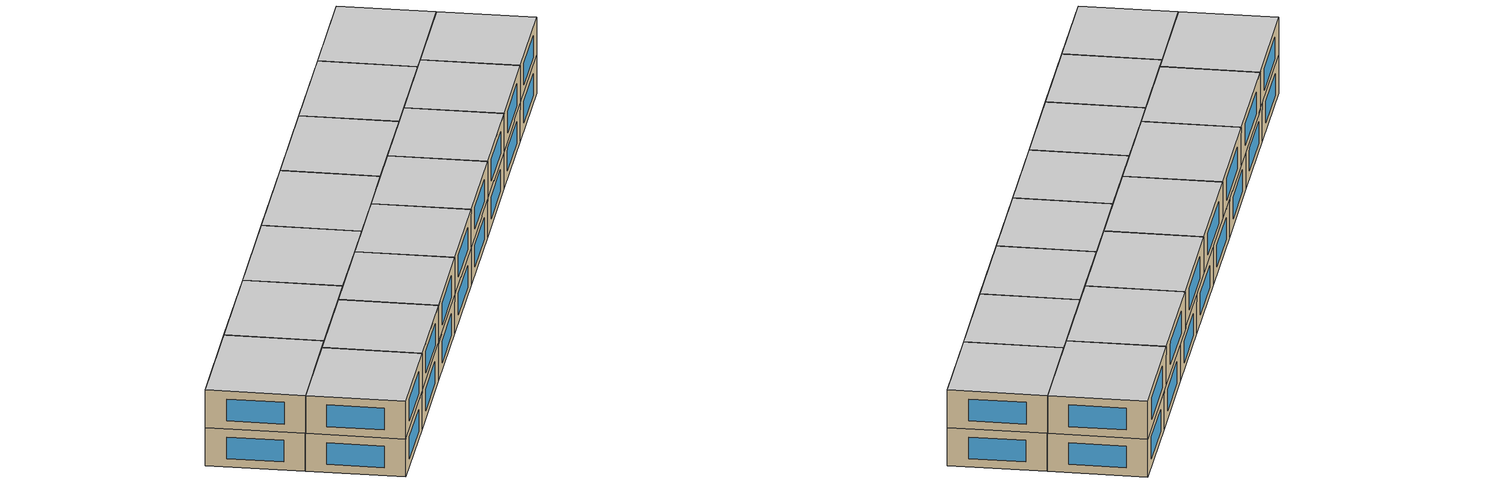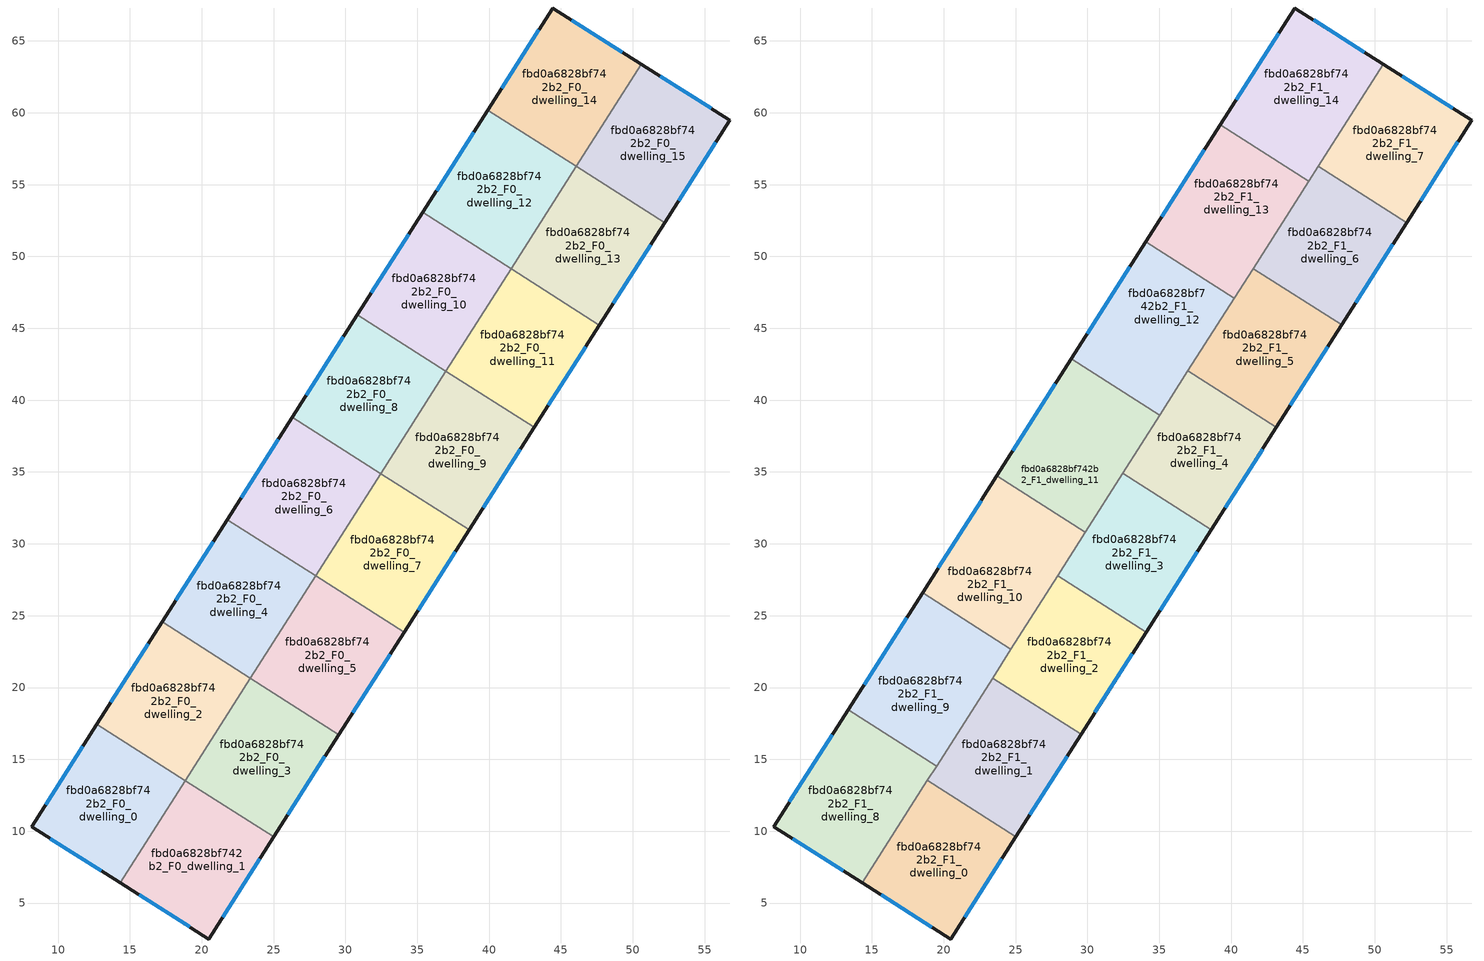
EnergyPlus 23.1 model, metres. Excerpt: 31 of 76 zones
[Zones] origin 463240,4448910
fbd0a6828bf742b2_F0_dwelling_0
 floor ground (EU_floor_Construction): 18.85,13.53 14.32,6.4 8.16,10.29 12.7,17.44 z0
 wall outside (EU_wall_Construction): 12.7,17.44 8.16,10.29 14.32,6.4 z0:3
 wall to fbd0a6828bf742b2_F0_dwelling_1 (EU_wall_Construction): 14.32,6.4 18.85,13.53 z0:3
 wall to fbd0a6828bf742b2_F0_dwelling_2 (EU_wall_Construction): 18.85,13.53 12.7,17.44 z0:3
 window (EU_Window_Construction): 9.48,9.46 13,7.23 / 11.73,15.91 9.13,11.82 z0.64:2.36
 ceiling adiabatic (EU_roof_Construction): 14.32,6.4 18.85,13.53 12.7,17.44 8.16,10.29 z3
fbd0a6828bf742b2_F0_dwelling_1
 floor ground (EU_floor_Construction): 25.02,9.6 20.5,2.5 14.32,6.4 18.85,13.53 z0
 wall outside (EU_wall_Construction): 14.32,6.4 20.5,2.5 25.02,9.6 z0:3
 wall to fbd0a6828bf742b2_F0_dwelling_3 (EU_wall_Construction): 25.02,9.6 18.86,13.52 z0:3
 wall to fbd0a6828bf742b2_F0_dwelling_2 (EU_wall_Construction): 18.86,13.52 18.85,13.53 z0:3
 window (EU_Window_Construction): 15.64,5.56 19.17,3.33 / 21.47,4.02 24.05,8.08 z0.64:2.36
fbd0a6828bf742b2_F0_dwelling_10
 floor ground (EU_floor_Construction): 41.53,49.14 37,42.02 30.84,45.94 35.37,53.06 z0
 wall outside (EU_wall_Construction): 35.37,53.06 30.84,45.94 z0:3
 wall to fbd0a6828bf742b2_F0_dwelling_12 (EU_wall_Construction): 41.53,49.14 35.37,53.06 z0:3
 wall to fbd0a6828bf742b2_F0_dwelling_11 (EU_wall_Construction): 37,42.02 41.53,49.14 z0:3
 wall to fbd0a6828bf742b2_F0_dwelling_8 (EU_wall_Construction): 30.84,45.94 37,42.02 z0:3
 window (EU_Window_Construction): 34.4,51.54 31.81,47.46 z0.64:2.36
fbd0a6828bf742b2_F0_dwelling_11
 floor ground (EU_floor_Construction): 47.69,45.23 43.15,38.1 37,42.02 41.53,49.14 z0
 wall outside (EU_wall_Construction): 43.15,38.1 47.69,45.23 z0:3
 wall to fbd0a6828bf742b2_F0_dwelling_9 (EU_wall_Construction): 37,42.02 43.15,38.1 z0:3
 wall to fbd0a6828bf742b2_F0_dwelling_13 (EU_wall_Construction): 47.69,45.23 41.53,49.14 z0:3
 window (EU_Window_Construction): 44.12,39.63 46.72,43.7 z0.64:2.36
 ceiling adiabatic (EU_roof_Construction): 43.16,38.11 47.69,45.23 41.53,49.14 37,42.03 z3
fbd0a6828bf742b2_F0_dwelling_12
 floor ground (EU_floor_Construction): 46.06,56.27 41.53,49.14 35.37,53.06 39.91,60.19 z0
 wall outside (EU_wall_Construction): 39.91,60.19 35.37,53.06 z0:3
 wall to fbd0a6828bf742b2_F0_dwelling_13 (EU_wall_Construction): 41.53,49.14 46.06,56.27 z0:3
 wall to fbd0a6828bf742b2_F0_dwelling_14 (EU_wall_Construction): 46.06,56.27 39.91,60.19 z0:3
 window (EU_Window_Construction): 38.93,58.66 36.34,54.59 z0.64:2.36
fbd0a6828bf742b2_F0_dwelling_13
 floor ground (EU_floor_Construction): 52.22,52.35 47.69,45.23 41.53,49.14 46.06,56.27 z0
 wall outside (EU_wall_Construction): 47.69,45.23 52.22,52.35 z0:3
 wall to fbd0a6828bf742b2_F0_dwelling_15 (EU_wall_Construction): 52.22,52.35 46.07,56.26 z0:3
 window (EU_Window_Construction): 48.66,46.75 51.25,50.82 z0.64:2.36
fbd0a6828bf742b2_F0_dwelling_14
 floor ground (EU_floor_Construction): 50.6,63.39 46.07,56.26 39.91,60.19 44.43,67.29 z0
 wall outside (EU_wall_Construction): 50.6,63.39 44.43,67.29 39.91,60.19 z0:3
 wall to fbd0a6828bf742b2_F0_dwelling_15 (EU_wall_Construction): 46.07,56.26 50.6,63.39 z0:3
 window (EU_Window_Construction): 49.28,64.22 45.75,66.46 / 43.46,65.77 40.87,61.71 z0.64:2.36
fbd0a6828bf742b2_F0_dwelling_15
 floor ground (EU_floor_Construction): 56.77,59.5 52.22,52.35 46.07,56.26 50.6,63.39 z0
 wall outside (EU_wall_Construction): 52.22,52.35 56.77,59.5 50.6,63.39 z0:3
 window (EU_Window_Construction): 55.45,60.33 51.92,62.55 / 53.19,53.88 55.79,57.96 z0.64:2.36
fbd0a6828bf742b2_F0_dwelling_2
 floor ground (EU_floor_Construction): 23.4,20.64 18.86,13.52 12.7,17.44 17.24,24.56 z0
 wall outside (EU_wall_Construction): 17.24,24.56 12.7,17.44 z0:3
 wall to fbd0a6828bf742b2_F0_dwelling_4 (EU_wall_Construction): 23.4,20.64 17.24,24.56 z0:3
 wall to fbd0a6828bf742b2_F0_dwelling_3 (EU_wall_Construction): 18.86,13.52 23.4,20.64 z0:3
 window (EU_Window_Construction): 16.27,23.04 13.68,18.96 z0.64:2.36
fbd0a6828bf742b2_F0_dwelling_3
 floor ground (EU_floor_Construction): 29.55,16.73 25.02,9.6 18.86,13.52 23.4,20.64 z0
 wall outside (EU_wall_Construction): 25.02,9.6 29.55,16.73 z0:3
 wall to fbd0a6828bf742b2_F0_dwelling_5 (EU_wall_Construction): 29.55,16.73 23.4,20.64 z0:3
 window (EU_Window_Construction): 25.99,11.13 28.58,15.2 z0.64:2.36
fbd0a6828bf742b2_F0_dwelling_4
 floor ground (EU_floor_Construction): 27.93,27.77 23.4,20.64 17.24,24.56 21.77,31.69 z0
 wall outside (EU_wall_Construction): 21.77,31.69 17.24,24.56 z0:3
 wall to fbd0a6828bf742b2_F0_dwelling_6 (EU_wall_Construction): 27.93,27.77 21.77,31.69 z0:3
 wall to fbd0a6828bf742b2_F0_dwelling_5 (EU_wall_Construction): 23.4,20.64 27.93,27.77 z0:3
 window (EU_Window_Construction): 20.8,30.16 18.21,26.09 z0.64:2.36
 ceiling adiabatic (EU_roof_Construction): 23.4,20.64 27.93,27.77 21.77,31.69 17.24,24.56 z3
fbd0a6828bf742b2_F0_dwelling_5
 floor ground (EU_floor_Construction): 34.09,23.85 29.55,16.73 23.4,20.64 27.93,27.77 z0
 wall outside (EU_wall_Construction): 29.55,16.73 34.09,23.85 z0:3
 wall to fbd0a6828bf742b2_F0_dwelling_7 (EU_wall_Construction): 34.09,23.85 27.93,27.77 z0:3
 window (EU_Window_Construction): 30.52,18.25 33.11,22.32 z0.64:2.36
fbd0a6828bf742b2_F0_dwelling_6
 floor ground (EU_floor_Construction): 32.46,34.89 27.93,27.77 21.77,31.69 26.3,38.81 z0
 wall outside (EU_wall_Construction): 26.3,38.81 21.77,31.69 z0:3
 wall to fbd0a6828bf742b2_F0_dwelling_7 (EU_wall_Construction): 27.93,27.77 32.46,34.89 z0:3
 wall to fbd0a6828bf742b2_F0_dwelling_8 (EU_wall_Construction): 32.46,34.89 26.3,38.81 z0:3
 window (EU_Window_Construction): 25.33,37.29 22.74,33.21 z0.64:2.36
fbd0a6828bf742b2_F0_dwelling_7
 floor ground (EU_floor_Construction): 38.62,30.98 34.09,23.85 27.93,27.77 32.46,34.89 z0
 wall outside (EU_wall_Construction): 34.09,23.85 38.62,30.98 z0:3
 wall to fbd0a6828bf742b2_F0_dwelling_9 (EU_wall_Construction): 38.62,30.98 32.46,34.89 z0:3
 window (EU_Window_Construction): 35.06,25.38 37.65,29.45 z0.64:2.36
 ceiling adiabatic (EU_roof_Construction): 34.09,23.86 38.62,30.98 32.46,34.89 27.93,27.78 z3
fbd0a6828bf742b2_F0_dwelling_8
 floor ground (EU_floor_Construction): 37,42.02 32.46,34.89 26.3,38.81 30.84,45.94 z0
 wall outside (EU_wall_Construction): 30.84,45.94 26.3,38.81 z0:3
 wall to fbd0a6828bf742b2_F0_dwelling_9 (EU_wall_Construction): 32.46,34.89 37,42.02 z0:3
 window (EU_Window_Construction): 29.87,44.41 27.28,40.34 z0.64:2.36
fbd0a6828bf742b2_F0_dwelling_9
 floor ground (EU_floor_Construction): 43.15,38.1 38.62,30.98 32.46,34.89 37,42.02 z0
 wall outside (EU_wall_Construction): 38.62,30.98 43.15,38.1 z0:3
 window (EU_Window_Construction): 39.59,32.5 42.18,36.57 z0.64:2.36
fbd0a6828bf742b2_F1_dwelling_0
 floor to fbd0a6828bf742b2_F0_dwelling_1 (EU_floor_Construction): 25.02,9.6 20.5,2.5 14.33,6.39 18.86,13.52 z3
 floor to fbd0a6828bf742b2_F0_dwelling_3 (EU_floor_Construction): 25.03,9.61 25.02,9.6 18.86,13.52 18.87,13.53 z3
 wall outside (EU_wall_Construction): 14.33,6.39 20.5,2.5 25.03,9.61 z3:6
 wall to fbd0a6828bf742b2_F1_dwelling_1 (EU_wall_Construction): 25.03,9.61 18.87,13.53 z3:6
 wall to fbd0a6828bf742b2_F1_dwelling_8 (EU_wall_Construction): 18.87,13.53 14.33,6.39 z3:6
 window (EU_Window_Construction): 21.47,4.02 24.06,8.09 / 15.65,5.56 19.18,3.33 z3.64:5.36
 ceiling to fbd0a6828bf742b2_F2_dwelling_0 (EU_floor_Construction): 20.5,2.5 25.03,9.61 18.87,13.53 14.33,6.39 z6
fbd0a6828bf742b2_F1_dwelling_1
 floor to fbd0a6828bf742b2_F0_dwelling_3 (EU_floor_Construction): 29.55,16.73 25.03,9.61 18.87,13.53 23.4,20.64 z3
 floor to fbd0a6828bf742b2_F0_dwelling_5 (EU_floor_Construction): 29.56,16.74 29.55,16.73 23.4,20.64 23.4,20.65 z3
 wall outside (EU_wall_Construction): 25.03,9.61 29.56,16.74 z3:6
 wall to fbd0a6828bf742b2_F1_dwelling_2 (EU_wall_Construction): 29.56,16.74 23.4,20.66 z3:6
 wall to fbd0a6828bf742b2_F1_dwelling_9 (EU_wall_Construction): 23.4,20.66 19.5,14.53 z3:6
 wall to fbd0a6828bf742b2_F1_dwelling_8 (EU_wall_Construction): 19.5,14.53 18.87,13.53 z3:6
 window (EU_Window_Construction): 26,11.14 28.59,15.21 z3.64:5.36
 ceiling to fbd0a6828bf742b2_F2_dwelling_1 (EU_floor_Construction): 25.03,9.61 29.56,16.74 23.4,20.66 18.87,13.53 z6
fbd0a6828bf742b2_F1_dwelling_10
 floor adiabatic (EU_floor_Construction): 27.93,27.77 24.68,22.67 18.53,26.59 21.77,31.69 z3
 floor to fbd0a6828bf742b2_F0_dwelling_6 (EU_floor_Construction): 29.86,30.81 27.93,27.77 21.77,31.69 23.71,34.73 z3
 wall outside (EU_wall_Construction): 23.71,34.73 18.53,26.59 z3:6
 wall to fbd0a6828bf742b2_F1_dwelling_11 (EU_wall_Construction): 29.86,30.81 23.71,34.73 z3:6
 wall to fbd0a6828bf742b2_F1_dwelling_9 (EU_wall_Construction): 18.53,26.59 24.68,22.67 z3:6
 wall to fbd0a6828bf742b2_F1_dwelling_2 (EU_wall_Construction): 24.68,22.67 27.93,27.78 z3:6
 wall to fbd0a6828bf742b2_F1_dwelling_3 (EU_wall_Construction): 27.93,27.78 29.86,30.81 z3:6
 window (EU_Window_Construction): 22.6,32.99 19.64,28.33 z3.64:5.36
 ceiling to fbd0a6828bf742b2_F2_dwelling_10 (EU_floor_Construction): 24.68,22.67 29.86,30.81 23.71,34.73 18.53,26.59 z6
fbd0a6828bf742b2_F1_dwelling_11
 floor to fbd0a6828bf742b2_F0_dwelling_6 (EU_floor_Construction): 32.46,34.89 29.86,30.81 23.71,34.73 26.31,38.81 z3
 floor to fbd0a6828bf742b2_F0_dwelling_8 (EU_floor_Construction): 35.05,38.96 32.46,34.89 26.31,38.81 28.89,42.87 z3
 wall outside (EU_wall_Construction): 28.89,42.87 23.71,34.73 z3:6
 wall to fbd0a6828bf742b2_F1_dwelling_12 (EU_wall_Construction): 35.05,38.96 28.89,42.87 z3:6
 wall to fbd0a6828bf742b2_F1_dwelling_3 (EU_wall_Construction): 29.86,30.81 32.47,34.9 z3:6
 wall to fbd0a6828bf742b2_F1_dwelling_4 (EU_wall_Construction): 32.47,34.9 35.05,38.96 z3:6
 window (EU_Window_Construction): 27.78,41.13 24.82,36.47 z3.64:5.36
 ceiling to fbd0a6828bf742b2_F2_dwelling_11 (EU_floor_Construction): 29.86,30.81 35.05,38.96 28.89,42.87 23.71,34.73 z6
fbd0a6828bf742b2_F1_dwelling_12
 floor to fbd0a6828bf742b2_F0_dwelling_10 (EU_floor_Construction): 40.23,47.1 36.99,42.02 30.84,45.94 34.07,51.02 z3
 floor to fbd0a6828bf742b2_F0_dwelling_8 (EU_floor_Construction): 36.99,42.02 35.05,38.96 28.89,42.87 30.84,45.94 z3
 wall outside (EU_wall_Construction): 34.07,51.02 28.89,42.87 z3:6
 wall to fbd0a6828bf742b2_F1_dwelling_13 (EU_wall_Construction): 40.23,47.1 34.07,51.02 z3:6
 wall to fbd0a6828bf742b2_F1_dwelling_5 (EU_wall_Construction): 37,42.03 40.23,47.1 z3:6
 wall to fbd0a6828bf742b2_F1_dwelling_4 (EU_wall_Construction): 35.05,38.96 37,42.03 z3:6
 window (EU_Window_Construction): 32.96,49.27 30,44.62 z3.64:5.36
 ceiling to fbd0a6828bf742b2_F2_dwelling_12 (EU_floor_Construction): 35.05,38.96 40.23,47.1 34.07,51.02 28.89,42.87 z6
fbd0a6828bf742b2_F1_dwelling_13
 floor to fbd0a6828bf742b2_F0_dwelling_12 (EU_floor_Construction): 45.41,55.24 41.53,49.14 35.37,53.06 39.25,59.16 z3
 floor to fbd0a6828bf742b2_F0_dwelling_10 (EU_floor_Construction): 41.53,49.14 40.23,47.1 34.07,51.02 35.37,53.06 z3
 wall outside (EU_wall_Construction): 39.25,59.16 34.07,51.02 z3:6
 wall to fbd0a6828bf742b2_F1_dwelling_14 (EU_wall_Construction): 45.41,55.24 39.25,59.16 z3:6
 wall to fbd0a6828bf742b2_F1_dwelling_6 (EU_wall_Construction): 41.54,49.15 45.41,55.24 z3:6
 wall to fbd0a6828bf742b2_F1_dwelling_5 (EU_wall_Construction): 40.23,47.1 41.53,49.15 z3:6
 window (EU_Window_Construction): 38.14,57.41 35.18,52.76 z3.64:5.36
 ceiling to fbd0a6828bf742b2_F2_dwelling_13 (EU_floor_Construction): 40.23,47.1 45.41,55.24 39.25,59.16 34.07,51.02 z6
fbd0a6828bf742b2_F1_dwelling_14
 floor to fbd0a6828bf742b2_F0_dwelling_14 (EU_floor_Construction): 50.6,63.39 46.06,56.27 39.91,60.19 44.43,67.29 z3
 floor to fbd0a6828bf742b2_F0_dwelling_12 (EU_floor_Construction): 46.06,56.27 45.41,55.24 39.25,59.16 39.91,60.19 z3
 wall outside (EU_wall_Construction): 50.6,63.39 44.43,67.29 39.25,59.16 z3:6
 wall to fbd0a6828bf742b2_F1_dwelling_7 (EU_wall_Construction): 46.07,56.28 50.6,63.39 z3:6
 wall to fbd0a6828bf742b2_F1_dwelling_6 (EU_wall_Construction): 45.41,55.24 46.07,56.28 z3:6
 window (EU_Window_Construction): 43.32,65.55 40.36,60.9 / 49.27,64.23 45.75,66.46 z3.64:5.36
 ceiling to fbd0a6828bf742b2_F2_dwelling_14 (EU_floor_Construction): 45.41,55.24 50.6,63.39 44.43,67.29 39.25,59.16 z6
fbd0a6828bf742b2_F1_dwelling_2
 floor to fbd0a6828bf742b2_F0_dwelling_5 (EU_floor_Construction): 34.09,23.85 29.56,16.74 23.4,20.65 27.93,27.77 z3
 floor to fbd0a6828bf742b2_F0_dwelling_7 (EU_floor_Construction): 34.09,23.86 34.09,23.85 27.93,27.77 27.93,27.78 z3
 wall outside (EU_wall_Construction): 29.56,16.74 34.09,23.86 z3:6
 wall to fbd0a6828bf742b2_F1_dwelling_3 (EU_wall_Construction): 34.09,23.86 27.93,27.78 z3:6
 wall to fbd0a6828bf742b2_F1_dwelling_9 (EU_wall_Construction): 24.68,22.67 23.4,20.66 z3:6
 window (EU_Window_Construction): 30.53,18.26 33.12,22.34 z3.64:5.36
 ceiling to fbd0a6828bf742b2_F2_dwelling_2 (EU_floor_Construction): 29.56,16.74 34.09,23.86 27.93,27.78 23.4,20.66 z6
fbd0a6828bf742b2_F1_dwelling_3
 floor to fbd0a6828bf742b2_F0_dwelling_9 (EU_floor_Construction): 38.63,30.99 38.62,30.98 32.46,34.89 32.47,34.9 z3
 floor adiabatic (EU_floor_Construction): 38.63,30.99 34.09,23.86 27.93,27.78 32.47,34.9 32.46,34.89 38.62,30.98 z3
 wall outside (EU_wall_Construction): 34.09,23.86 38.63,30.99 z3:6
 wall to fbd0a6828bf742b2_F1_dwelling_4 (EU_wall_Construction): 38.63,30.99 32.47,34.9 z3:6
 window (EU_Window_Construction): 35.06,25.39 37.65,29.46 z3.64:5.36
 ceiling to fbd0a6828bf742b2_F2_dwelling_3 (EU_floor_Construction): 34.09,23.86 38.63,30.99 32.47,34.9 27.93,27.78 z6
fbd0a6828bf742b2_F1_dwelling_4
 floor to fbd0a6828bf742b2_F0_dwelling_9 (EU_floor_Construction): 43.15,38.1 38.63,30.99 32.47,34.9 37,42.02 z3
 floor to fbd0a6828bf742b2_F0_dwelling_11 (EU_floor_Construction): 43.16,38.11 43.15,38.1 37,42.02 37,42.03 z3
 wall outside (EU_wall_Construction): 38.63,30.99 43.16,38.11 z3:6
 wall to fbd0a6828bf742b2_F1_dwelling_5 (EU_wall_Construction): 43.16,38.11 37,42.03 z3:6
 window (EU_Window_Construction): 39.6,32.51 42.19,36.58 z3.64:5.36
 ceiling to fbd0a6828bf742b2_F2_dwelling_4 (EU_floor_Construction): 38.63,30.99 43.16,38.11 37,42.03 32.47,34.9 z6
fbd0a6828bf742b2_F1_dwelling_5
 floor to fbd0a6828bf742b2_F0_dwelling_13 (EU_floor_Construction): 47.69,45.24 47.69,45.23 41.53,49.14 41.54,49.15 z3
 floor adiabatic (EU_floor_Construction): 47.69,45.24 43.16,38.11 37,42.03 41.53,49.15 41.53,49.14 47.69,45.23 z3
 wall outside (EU_wall_Construction): 43.16,38.11 47.69,45.24 z3:6
 wall to fbd0a6828bf742b2_F1_dwelling_6 (EU_wall_Construction): 47.69,45.24 41.53,49.15 z3:6
 window (EU_Window_Construction): 44.13,39.64 46.72,43.71 z3.64:5.36
 ceiling to fbd0a6828bf742b2_F2_dwelling_5 (EU_floor_Construction): 43.16,38.11 47.69,45.24 41.53,49.15 37,42.03 z6
fbd0a6828bf742b2_F1_dwelling_6
 floor to fbd0a6828bf742b2_F0_dwelling_13 (EU_floor_Construction): 52.22,52.35 47.69,45.24 41.54,49.15 46.06,56.27 z3
 floor to fbd0a6828bf742b2_F0_dwelling_15 (EU_floor_Construction): 52.23,52.36 52.22,52.35 46.07,56.26 46.08,56.27 z3
 wall outside (EU_wall_Construction): 47.69,45.24 52.23,52.36 z3:6
 wall to fbd0a6828bf742b2_F1_dwelling_7 (EU_wall_Construction): 52.23,52.36 46.07,56.28 z3:6
 window (EU_Window_Construction): 48.66,46.76 51.26,50.83 z3.64:5.36
 ceiling to fbd0a6828bf742b2_F2_dwelling_6 (EU_floor_Construction): 47.69,45.24 52.23,52.36 46.07,56.28 41.53,49.15 z6
fbd0a6828bf742b2_F1_dwelling_7
 floor to fbd0a6828bf742b2_F0_dwelling_15 (EU_floor_Construction): 56.77,59.5 52.23,52.36 46.08,56.27 50.6,63.39 z3
 floor to fbd0a6828bf742b2_F0_dwelling_14 (EU_floor_Construction): 46.08,56.27 46.07,56.28 50.6,63.39 z3
 wall outside (EU_wall_Construction): 52.23,52.36 56.77,59.5 50.6,63.39 z3:6
 window (EU_Window_Construction): 55.44,60.33 51.92,62.56 / 53.2,53.89 55.79,57.97 z3.64:5.36
 ceiling to fbd0a6828bf742b2_F2_dwelling_7 (EU_floor_Construction): 52.23,52.36 56.77,59.5 50.6,63.39 46.07,56.28 z6
fbd0a6828bf742b2_F1_dwelling_8
 floor to fbd0a6828bf742b2_F0_dwelling_1 (EU_floor_Construction): 18.75,13.34 14.33,6.39 14.32,6.4 z3
 floor to fbd0a6828bf742b2_F0_dwelling_2 (EU_floor_Construction): 21.06,16.97 18.86,13.52 12.7,17.44 13.34,18.45 19.5,14.53 z3
 floor adiabatic (EU_floor_Construction): 21.06,16.97 19.5,14.53 18.75,13.34 14.32,6.4 8.16,10.29 12.7,17.44 18.86,13.52 z3
 wall outside (EU_wall_Construction): 13.34,18.45 8.16,10.29 14.33,6.39 z3:6
 wall to fbd0a6828bf742b2_F1_dwelling_9 (EU_wall_Construction): 19.5,14.53 13.34,18.45 z3:6
 wall adiabatic (EU_wall_Construction): 23.4,20.66 19.5,14.53 23.4,20.66 z3:6
 window (EU_Window_Construction): 9.48,9.46 13.01,7.23 / 12.23,16.7 9.27,12.04 z3.64:5.36
 ceiling to fbd0a6828bf742b2_F2_dwelling_8 (EU_floor_Construction): 14.33,6.39 19.5,14.53 13.34,18.45 8.16,10.29 z6
fbd0a6828bf742b2_F1_dwelling_9
 floor to fbd0a6828bf742b2_F0_dwelling_2 (EU_floor_Construction): 23.39,20.64 19.5,14.53 13.34,18.45 17.24,24.56 z3
 floor adiabatic (EU_floor_Construction): 24.68,22.67 23.39,20.64 17.24,24.56 18.53,26.59 z3
 wall outside (EU_wall_Construction): 18.53,26.59 13.34,18.45 z3:6
 window (EU_Window_Construction): 17.42,24.84 14.45,20.19 z3.64:5.36
 ceiling to fbd0a6828bf742b2_F2_dwelling_9 (EU_floor_Construction): 19.5,14.53 24.68,22.67 18.53,26.59 13.34,18.45 z6
[Building]
EU S2 Campaign: North Axis=0; Terrain=City; Solar Distribution=FullExterior
[Site:Location]
Yerevan-Zvartnots.Intl.AP: Latitude=40.15; Longitude=44.383; Time Zone=4; Elevation=854
[SizingPeriod:WeatherFileDays]
AnnualSizingPeriod: Begin Month=1; Begin Day of Month=1; End Month=12; End Day of Month=31; Day of Week for Start Day=Monday; Use Weather File Daylight Saving Period=No; Use Weather File Rain and Snow Indicators=No
[MATERIAL]
EU_InternalMass_Material: Roughness=MediumRough; Thickness=0.1; Conductivity=1; Density=1800; Specific Heat=900; Thermal Absorptance=0.9; Solar Absorptance=0.7; Visible Absorptance=0.7
[MATERIAL:NOMASS] Roughness=MediumRough; Thermal Absorptance=0.9; Solar Absorptance=0.7; Visible Absorptance=0.7
Name | Thermal Resistance
EU_wall_NoMass | 1.05043
EU_roof_NoMass | 1.45357
EU_floor_NoMass | 0.478065
[WINDOWMATERIAL:SIMPLEGLAZINGSYSTEM]
EU_Window_SimpleGlazing: UFactor=2.5566; Solar Heat Gain Coefficient=0.75; Visible Transmittance=0.75
[CONSTRUCTION]
EU_wall_Construction: EU_wall_NoMass
EU_roof_Construction: EU_roof_NoMass
EU_floor_Construction: EU_floor_NoMass
EU_Window_Construction: EU_Window_SimpleGlazing
EU_InternalMass_Construction: EU_InternalMass_Material
[ZONE] Type=1; Multiplier=1; Ceiling Height=autocalculate; Floor Area=autocalculate; Part of Total Floor Area=Yes
Name | Volume
fbd0a6828bf742b2_F0_dwelling_0; fbd0a6828bf742b2_F0_dwelling_15 | 184.907
fbd0a6828bf742b2_F1_dwelling_0 | 184.896
fbd0a6828bf742b2_F0_dwelling_1 | 184.9
fbd0a6828bf742b2_F1_dwelling_1; fbd0a6828bf742b2_F1_dwelling_5; fbd0a6828bf742b2_F0_dwelling_6 | 184.903
fbd0a6828bf742b2_F0_dwelling_10 | 184.917
fbd0a6828bf742b2_F1_dwelling_10; fbd0a6828bf742b2_F1_dwelling_8 | 211.302
fbd0a6828bf742b2_F0_dwelling_11 | 184.874
fbd0a6828bf742b2_F1_dwelling_11 | 211.292
fbd0a6828bf742b2_F0_dwelling_12; fbd0a6828bf742b2_F0_dwelling_14; fbd0a6828bf742b2_F0_dwelling_8 | 184.901
fbd0a6828bf742b2_F1_dwelling_12; fbd0a6828bf742b2_F1_dwelling_9 | 211.29
fbd0a6828bf742b2_F0_dwelling_13; fbd0a6828bf742b2_F0_dwelling_9 | 184.882
fbd0a6828bf742b2_F1_dwelling_13 | 211.307
fbd0a6828bf742b2_F1_dwelling_14 | 211.298
fbd0a6828bf742b2_F0_dwelling_2 | 184.885
fbd0a6828bf742b2_F1_dwelling_2 | 184.889
fbd0a6828bf742b2_F0_dwelling_3 | 184.868
fbd0a6828bf742b2_F1_dwelling_3 | 184.92
fbd0a6828bf742b2_F0_dwelling_4; fbd0a6828bf742b2_F1_dwelling_4 | 184.904
fbd0a6828bf742b2_F0_dwelling_5 | 184.899
fbd0a6828bf742b2_F1_dwelling_6 | 184.89
fbd0a6828bf742b2_F0_dwelling_7 | 184.887
fbd0a6828bf742b2_F1_dwelling_7 | 184.912
[INTERNALMASS] Construction=EU_InternalMass_Construction
Name | Zone or ZoneList | Surface Area
fbd0a6828bf742b2_F0_dwelling_0_EU_InternalMass | fbd0a6828bf742b2_F0_dwelling_0 | 61.6321
fbd0a6828bf742b2_F0_dwelling_1_EU_InternalMass | fbd0a6828bf742b2_F0_dwelling_1 | 61.6318
fbd0a6828bf742b2_F0_dwelling_2_EU_InternalMass | fbd0a6828bf742b2_F0_dwelling_2 | 61.6283
fbd0a6828bf742b2_F0_dwelling_3_EU_InternalMass | fbd0a6828bf742b2_F0_dwelling_3 | 61.6245
fbd0a6828bf742b2_F0_dwelling_4_EU_InternalMass | fbd0a6828bf742b2_F0_dwelling_4 | 61.6338
fbd0a6828bf742b2_F0_dwelling_5_EU_InternalMass | fbd0a6828bf742b2_F0_dwelling_5 | 61.6317
fbd0a6828bf742b2_F0_dwelling_6_EU_InternalMass | fbd0a6828bf742b2_F0_dwelling_6 | 61.6333
fbd0a6828bf742b2_F0_dwelling_7_EU_InternalMass | fbd0a6828bf742b2_F0_dwelling_7 | 61.6296
fbd0a6828bf742b2_F0_dwelling_8_EU_InternalMass | fbd0a6828bf742b2_F0_dwelling_8 | 61.6343
fbd0a6828bf742b2_F0_dwelling_9_EU_InternalMass | fbd0a6828bf742b2_F0_dwelling_9 | 61.6264
fbd0a6828bf742b2_F0_dwelling_10_EU_InternalMass | fbd0a6828bf742b2_F0_dwelling_10 | 61.6378
fbd0a6828bf742b2_F0_dwelling_11_EU_InternalMass | fbd0a6828bf742b2_F0_dwelling_11 | 61.6237
fbd0a6828bf742b2_F0_dwelling_12_EU_InternalMass | fbd0a6828bf742b2_F0_dwelling_12 | 61.6354
fbd0a6828bf742b2_F0_dwelling_13_EU_InternalMass | fbd0a6828bf742b2_F0_dwelling_13 | 61.6275
fbd0a6828bf742b2_F0_dwelling_14_EU_InternalMass | fbd0a6828bf742b2_F0_dwelling_14 | 61.6318
fbd0a6828bf742b2_F0_dwelling_15_EU_InternalMass | fbd0a6828bf742b2_F0_dwelling_15 | 61.6321
fbd0a6828bf742b2_F1_dwelling_0_EU_InternalMass | fbd0a6828bf742b2_F1_dwelling_0 | 61.6319
fbd0a6828bf742b2_F1_dwelling_1_EU_InternalMass | fbd0a6828bf742b2_F1_dwelling_1 | 61.6344
fbd0a6828bf742b2_F1_dwelling_2_EU_InternalMass | fbd0a6828bf742b2_F1_dwelling_2 | 61.6299
fbd0a6828bf742b2_F1_dwelling_3_EU_InternalMass | fbd0a6828bf742b2_F1_dwelling_3 | 61.64
fbd0a6828bf742b2_F1_dwelling_4_EU_InternalMass | fbd0a6828bf742b2_F1_dwelling_4 | 61.6344
fbd0a6828bf742b2_F1_dwelling_5_EU_InternalMass | fbd0a6828bf742b2_F1_dwelling_5 | 61.6344
fbd0a6828bf742b2_F1_dwelling_6_EU_InternalMass | fbd0a6828bf742b2_F1_dwelling_6 | 61.6299
fbd0a6828bf742b2_F1_dwelling_7_EU_InternalMass | fbd0a6828bf742b2_F1_dwelling_7 | 61.6374
fbd0a6828bf742b2_F1_dwelling_8_EU_InternalMass | fbd0a6828bf742b2_F1_dwelling_8 | 70.4361
fbd0a6828bf742b2_F1_dwelling_9_EU_InternalMass | fbd0a6828bf742b2_F1_dwelling_9 | 70.4299
fbd0a6828bf742b2_F1_dwelling_10_EU_InternalMass | fbd0a6828bf742b2_F1_dwelling_10 | 70.4339
fbd0a6828bf742b2_F1_dwelling_11_EU_InternalMass | fbd0a6828bf742b2_F1_dwelling_11 | 70.4304
fbd0a6828bf742b2_F1_dwelling_12_EU_InternalMass | fbd0a6828bf742b2_F1_dwelling_12 | 70.4299
fbd0a6828bf742b2_F1_dwelling_13_EU_InternalMass | fbd0a6828bf742b2_F1_dwelling_13 | 70.4356
fbd0a6828bf742b2_F1_dwelling_14_EU_InternalMass | fbd0a6828bf742b2_F1_dwelling_14 | 70.4325
[OTHEREQUIPMENT] Fuel Type=Electricity; Design Level Calculation Method=Watts/Area; Power per Zone Floor Area=1; Fraction Latent=0; Fraction Radiant=0; Fraction Lost=0; Carbon Dioxide Generation Rate=0; EndUse Subcategory=EU_Step8_InternalGains
Name | Zone or ZoneList or Space or SpaceList | Schedule
EU_Step8_InternalGain_fbd0a6828bf742b2_F0_dwelling_0_f000 | fbd0a6828bf742b2_F0_dwelling_0 | EU_Step8_GainSchedule_fbd0a6828bf742b2_F0_dwelling_0_f000
EU_Step8_InternalGain_fbd0a6828bf742b2_F0_dwelling_1_f000 | fbd0a6828bf742b2_F0_dwelling_1 | EU_Step8_GainSchedule_fbd0a6828bf742b2_F0_dwelling_1_f000
EU_Step8_InternalGain_fbd0a6828bf742b2_F0_dwelling_2_f000 | fbd0a6828bf742b2_F0_dwelling_2 | EU_Step8_GainSchedule_fbd0a6828bf742b2_F0_dwelling_2_f000
EU_Step8_InternalGain_fbd0a6828bf742b2_F0_dwelling_3_f000 | fbd0a6828bf742b2_F0_dwelling_3 | EU_Step8_GainSchedule_fbd0a6828bf742b2_F0_dwelling_3_f000
EU_Step8_InternalGain_fbd0a6828bf742b2_F0_dwelling_4_f000 | fbd0a6828bf742b2_F0_dwelling_4 | EU_Step8_GainSchedule_fbd0a6828bf742b2_F0_dwelling_4_f000
EU_Step8_InternalGain_fbd0a6828bf742b2_F0_dwelling_5_f000 | fbd0a6828bf742b2_F0_dwelling_5 | EU_Step8_GainSchedule_fbd0a6828bf742b2_F0_dwelling_5_f000
EU_Step8_InternalGain_fbd0a6828bf742b2_F0_dwelling_6_f000 | fbd0a6828bf742b2_F0_dwelling_6 | EU_Step8_GainSchedule_fbd0a6828bf742b2_F0_dwelling_6_f000
EU_Step8_InternalGain_fbd0a6828bf742b2_F0_dwelling_7_f000 | fbd0a6828bf742b2_F0_dwelling_7 | EU_Step8_GainSchedule_fbd0a6828bf742b2_F0_dwelling_7_f000
EU_Step8_InternalGain_fbd0a6828bf742b2_F0_dwelling_8_f000 | fbd0a6828bf742b2_F0_dwelling_8 | EU_Step8_GainSchedule_fbd0a6828bf742b2_F0_dwelling_8_f000
EU_Step8_InternalGain_fbd0a6828bf742b2_F0_dwelling_9_f000 | fbd0a6828bf742b2_F0_dwelling_9 | EU_Step8_GainSchedule_fbd0a6828bf742b2_F0_dwelling_9_f000
EU_Step8_InternalGain_fbd0a6828bf742b2_F0_dwelling_10_f000 | fbd0a6828bf742b2_F0_dwelling_10 | EU_Step8_GainSchedule_fbd0a6828bf742b2_F0_dwelling_10_f000
EU_Step8_InternalGain_fbd0a6828bf742b2_F0_dwelling_11_f000 | fbd0a6828bf742b2_F0_dwelling_11 | EU_Step8_GainSchedule_fbd0a6828bf742b2_F0_dwelling_11_f000
EU_Step8_InternalGain_fbd0a6828bf742b2_F0_dwelling_12_f000 | fbd0a6828bf742b2_F0_dwelling_12 | EU_Step8_GainSchedule_fbd0a6828bf742b2_F0_dwelling_12_f000
EU_Step8_InternalGain_fbd0a6828bf742b2_F0_dwelling_13_f000 | fbd0a6828bf742b2_F0_dwelling_13 | EU_Step8_GainSchedule_fbd0a6828bf742b2_F0_dwelling_13_f000
EU_Step8_InternalGain_fbd0a6828bf742b2_F0_dwelling_14_f000 | fbd0a6828bf742b2_F0_dwelling_14 | EU_Step8_GainSchedule_fbd0a6828bf742b2_F0_dwelling_14_f000
EU_Step8_InternalGain_fbd0a6828bf742b2_F0_dwelling_15_f000 | fbd0a6828bf742b2_F0_dwelling_15 | EU_Step8_GainSchedule_fbd0a6828bf742b2_F0_dwelling_15_f000
EU_Step8_InternalGain_fbd0a6828bf742b2_F1_dwelling_0_f000 | fbd0a6828bf742b2_F1_dwelling_0 | EU_Step8_GainSchedule_fbd0a6828bf742b2_F1_dwelling_0_f000
EU_Step8_InternalGain_fbd0a6828bf742b2_F1_dwelling_1_f000 | fbd0a6828bf742b2_F1_dwelling_1 | EU_Step8_GainSchedule_fbd0a6828bf742b2_F1_dwelling_1_f000
EU_Step8_InternalGain_fbd0a6828bf742b2_F1_dwelling_2_f000 | fbd0a6828bf742b2_F1_dwelling_2 | EU_Step8_GainSchedule_fbd0a6828bf742b2_F1_dwelling_2_f000
EU_Step8_InternalGain_fbd0a6828bf742b2_F1_dwelling_3_f000 | fbd0a6828bf742b2_F1_dwelling_3 | EU_Step8_GainSchedule_fbd0a6828bf742b2_F1_dwelling_3_f000
EU_Step8_InternalGain_fbd0a6828bf742b2_F1_dwelling_4_f000 | fbd0a6828bf742b2_F1_dwelling_4 | EU_Step8_GainSchedule_fbd0a6828bf742b2_F1_dwelling_4_f000
EU_Step8_InternalGain_fbd0a6828bf742b2_F1_dwelling_5_f000 | fbd0a6828bf742b2_F1_dwelling_5 | EU_Step8_GainSchedule_fbd0a6828bf742b2_F1_dwelling_5_f000
EU_Step8_InternalGain_fbd0a6828bf742b2_F1_dwelling_6_f000 | fbd0a6828bf742b2_F1_dwelling_6 | EU_Step8_GainSchedule_fbd0a6828bf742b2_F1_dwelling_6_f000
EU_Step8_InternalGain_fbd0a6828bf742b2_F1_dwelling_7_f000 | fbd0a6828bf742b2_F1_dwelling_7 | EU_Step8_GainSchedule_fbd0a6828bf742b2_F1_dwelling_7_f000
EU_Step8_InternalGain_fbd0a6828bf742b2_F1_dwelling_8_f000 | fbd0a6828bf742b2_F1_dwelling_8 | EU_Step8_GainSchedule_fbd0a6828bf742b2_F1_dwelling_8_f000
EU_Step8_InternalGain_fbd0a6828bf742b2_F1_dwelling_9_f000 | fbd0a6828bf742b2_F1_dwelling_9 | EU_Step8_GainSchedule_fbd0a6828bf742b2_F1_dwelling_9_f000
EU_Step8_InternalGain_fbd0a6828bf742b2_F1_dwelling_10_f000 | fbd0a6828bf742b2_F1_dwelling_10 | EU_Step8_GainSchedule_fbd0a6828bf742b2_F1_dwelling_10_f000
EU_Step8_InternalGain_fbd0a6828bf742b2_F1_dwelling_11_f000 | fbd0a6828bf742b2_F1_dwelling_11 | EU_Step8_GainSchedule_fbd0a6828bf742b2_F1_dwelling_11_f000
EU_Step8_InternalGain_fbd0a6828bf742b2_F1_dwelling_12_f000 | fbd0a6828bf742b2_F1_dwelling_12 | EU_Step8_GainSchedule_fbd0a6828bf742b2_F1_dwelling_12_f000
EU_Step8_InternalGain_fbd0a6828bf742b2_F1_dwelling_13_f000 | fbd0a6828bf742b2_F1_dwelling_13 | EU_Step8_GainSchedule_fbd0a6828bf742b2_F1_dwelling_13_f000
EU_Step8_InternalGain_fbd0a6828bf742b2_F1_dwelling_14_f000 | fbd0a6828bf742b2_F1_dwelling_14 | EU_Step8_GainSchedule_fbd0a6828bf742b2_F1_dwelling_14_f000
[ZONEVENTILATION:DESIGNFLOWRATE] Schedule=EU_AlwaysOn; Design Flow Rate Calculation Method=AirChanges/Hour; Air Changes per Hour=0.557805; Ventilation Type=Natural; Fan Pressure Rise=0; Fan Total Efficiency=1; Constant Term Coefficient=1; Temperature Term Coefficient=0; Velocity Term Coefficient=0; Velocity Squared Term Coefficient=0; Minimum Indoor Temperature=-100; Maximum Indoor Temperature=100; Delta Temperature=-100; Minimum Outdoor Temperature=-100; Maximum Outdoor Temperature=100; Maximum Wind Speed=40
Name | Zone or ZoneList or Space or SpaceList
EU_ConstantAir_fbd0a6828bf742b2_F0_dwelling_0 | fbd0a6828bf742b2_F0_dwelling_0
EU_ConstantAir_fbd0a6828bf742b2_F0_dwelling_1 | fbd0a6828bf742b2_F0_dwelling_1
EU_ConstantAir_fbd0a6828bf742b2_F0_dwelling_2 | fbd0a6828bf742b2_F0_dwelling_2
EU_ConstantAir_fbd0a6828bf742b2_F0_dwelling_3 | fbd0a6828bf742b2_F0_dwelling_3
EU_ConstantAir_fbd0a6828bf742b2_F0_dwelling_4 | fbd0a6828bf742b2_F0_dwelling_4
EU_ConstantAir_fbd0a6828bf742b2_F0_dwelling_5 | fbd0a6828bf742b2_F0_dwelling_5
EU_ConstantAir_fbd0a6828bf742b2_F0_dwelling_6 | fbd0a6828bf742b2_F0_dwelling_6
EU_ConstantAir_fbd0a6828bf742b2_F0_dwelling_7 | fbd0a6828bf742b2_F0_dwelling_7
EU_ConstantAir_fbd0a6828bf742b2_F0_dwelling_8 | fbd0a6828bf742b2_F0_dwelling_8
EU_ConstantAir_fbd0a6828bf742b2_F0_dwelling_9 | fbd0a6828bf742b2_F0_dwelling_9
EU_ConstantAir_fbd0a6828bf742b2_F0_dwelling_10 | fbd0a6828bf742b2_F0_dwelling_10
EU_ConstantAir_fbd0a6828bf742b2_F0_dwelling_11 | fbd0a6828bf742b2_F0_dwelling_11
EU_ConstantAir_fbd0a6828bf742b2_F0_dwelling_12 | fbd0a6828bf742b2_F0_dwelling_12
EU_ConstantAir_fbd0a6828bf742b2_F0_dwelling_13 | fbd0a6828bf742b2_F0_dwelling_13
EU_ConstantAir_fbd0a6828bf742b2_F0_dwelling_14 | fbd0a6828bf742b2_F0_dwelling_14
EU_ConstantAir_fbd0a6828bf742b2_F0_dwelling_15 | fbd0a6828bf742b2_F0_dwelling_15
EU_ConstantAir_fbd0a6828bf742b2_F1_dwelling_0 | fbd0a6828bf742b2_F1_dwelling_0
EU_ConstantAir_fbd0a6828bf742b2_F1_dwelling_1 | fbd0a6828bf742b2_F1_dwelling_1
EU_ConstantAir_fbd0a6828bf742b2_F1_dwelling_2 | fbd0a6828bf742b2_F1_dwelling_2
EU_ConstantAir_fbd0a6828bf742b2_F1_dwelling_3 | fbd0a6828bf742b2_F1_dwelling_3
EU_ConstantAir_fbd0a6828bf742b2_F1_dwelling_4 | fbd0a6828bf742b2_F1_dwelling_4
EU_ConstantAir_fbd0a6828bf742b2_F1_dwelling_5 | fbd0a6828bf742b2_F1_dwelling_5
EU_ConstantAir_fbd0a6828bf742b2_F1_dwelling_6 | fbd0a6828bf742b2_F1_dwelling_6
EU_ConstantAir_fbd0a6828bf742b2_F1_dwelling_7 | fbd0a6828bf742b2_F1_dwelling_7
EU_ConstantAir_fbd0a6828bf742b2_F1_dwelling_8 | fbd0a6828bf742b2_F1_dwelling_8
EU_ConstantAir_fbd0a6828bf742b2_F1_dwelling_9 | fbd0a6828bf742b2_F1_dwelling_9
EU_ConstantAir_fbd0a6828bf742b2_F1_dwelling_10 | fbd0a6828bf742b2_F1_dwelling_10
EU_ConstantAir_fbd0a6828bf742b2_F1_dwelling_11 | fbd0a6828bf742b2_F1_dwelling_11
EU_ConstantAir_fbd0a6828bf742b2_F1_dwelling_12 | fbd0a6828bf742b2_F1_dwelling_12
EU_ConstantAir_fbd0a6828bf742b2_F1_dwelling_13 | fbd0a6828bf742b2_F1_dwelling_13
EU_ConstantAir_fbd0a6828bf742b2_F1_dwelling_14 | fbd0a6828bf742b2_F1_dwelling_14
[HVACTEMPLATE:THERMOSTAT] Constant Heating Setpoint=20; Constant Cooling Setpoint=50
EU_HeatOnly_fbd0a6828bf742b2_F0_dwelling_0; EU_HeatOnly_fbd0a6828bf742b2_F0_dwelling_1; EU_HeatOnly_fbd0a6828bf742b2_F0_dwelling_2; EU_HeatOnly_fbd0a6828bf742b2_F0_dwelling_3; EU_HeatOnly_fbd0a6828bf742b2_F0_dwelling_4; EU_HeatOnly_fbd0a6828bf742b2_F0_dwelling_5; EU_HeatOnly_fbd0a6828bf742b2_F0_dwelling_6; EU_HeatOnly_fbd0a6828bf742b2_F0_dwelling_7; EU_HeatOnly_fbd0a6828bf742b2_F0_dwelling_8; EU_HeatOnly_fbd0a6828bf742b2_F0_dwelling_9; EU_HeatOnly_fbd0a6828bf742b2_F0_dwelling_10; EU_HeatOnly_fbd0a6828bf742b2_F0_dwelling_11; EU_HeatOnly_fbd0a6828bf742b2_F0_dwelling_12; EU_HeatOnly_fbd0a6828bf742b2_F0_dwelling_13; EU_HeatOnly_fbd0a6828bf742b2_F0_dwelling_14; EU_HeatOnly_fbd0a6828bf742b2_F0_dwelling_15; EU_HeatOnly_fbd0a6828bf742b2_F1_dwelling_0; EU_HeatOnly_fbd0a6828bf742b2_F1_dwelling_1; EU_HeatOnly_fbd0a6828bf742b2_F1_dwelling_2; EU_HeatOnly_fbd0a6828bf742b2_F1_dwelling_3; EU_HeatOnly_fbd0a6828bf742b2_F1_dwelling_4; EU_HeatOnly_fbd0a6828bf742b2_F1_dwelling_5; EU_HeatOnly_fbd0a6828bf742b2_F1_dwelling_6; EU_HeatOnly_fbd0a6828bf742b2_F1_dwelling_7; EU_HeatOnly_fbd0a6828bf742b2_F1_dwelling_8; EU_HeatOnly_fbd0a6828bf742b2_F1_dwelling_9; EU_HeatOnly_fbd0a6828bf742b2_F1_dwelling_10; EU_HeatOnly_fbd0a6828bf742b2_F1_dwelling_11; EU_HeatOnly_fbd0a6828bf742b2_F1_dwelling_12; EU_HeatOnly_fbd0a6828bf742b2_F1_dwelling_13; EU_HeatOnly_fbd0a6828bf742b2_F1_dwelling_14; EU_HeatOnly_fbd0a6828bf742b2_F2_dwelling_0; EU_HeatOnly_fbd0a6828bf742b2_F2_dwelling_1; EU_HeatOnly_fbd0a6828bf742b2_F2_dwelling_2; EU_HeatOnly_fbd0a6828bf742b2_F2_dwelling_3; EU_HeatOnly_fbd0a6828bf742b2_F2_dwelling_4; EU_HeatOnly_fbd0a6828bf742b2_F2_dwelling_5; EU_HeatOnly_fbd0a6828bf742b2_F2_dwelling_6; EU_HeatOnly_fbd0a6828bf742b2_F2_dwelling_7; EU_HeatOnly_fbd0a6828bf742b2_F2_dwelling_8; EU_HeatOnly_fbd0a6828bf742b2_F2_dwelling_9; EU_HeatOnly_fbd0a6828bf742b2_F2_dwelling_10; EU_HeatOnly_fbd0a6828bf742b2_F2_dwelling_11; EU_HeatOnly_fbd0a6828bf742b2_F2_dwelling_12; EU_HeatOnly_fbd0a6828bf742b2_F2_dwelling_13; EU_HeatOnly_fbd0a6828bf742b2_F2_dwelling_14; EU_HeatOnly_fbd0a6828bf742b2_F3_dwelling_0; EU_HeatOnly_fbd0a6828bf742b2_F3_dwelling_1; EU_HeatOnly_fbd0a6828bf742b2_F3_dwelling_2; EU_HeatOnly_fbd0a6828bf742b2_F3_dwelling_3
[HVACTEMPLATE:ZONE:IDEALLOADSAIRSYSTEM] System Availability Schedule=EU_AlwaysOn; Maximum Heating Supply Air Temperature=50; Minimum Cooling Supply Air Temperature=13; Maximum Heating Supply Air Humidity Ratio=0.0156; Minimum Cooling Supply Air Humidity Ratio=0.0077; Heating Limit=NoLimit; Cooling Limit=NoLimit; Heating Availability Schedule=EU_AlwaysOn; Cooling Availability Schedule=EU_CoolingOff; Dehumidification Control Type=ConstantSensibleHeatRatio; Cooling Sensible Heat Ratio=0.7; Dehumidification Setpoint=60; Humidification Control Type=None; Humidification Setpoint=30; Outdoor Air Method=None; Outdoor Air Flow Rate per Person=0.00944; Outdoor Air Flow Rate per Zone Floor Area=0; Outdoor Air Flow Rate per Zone=0; Demand Controlled Ventilation Type=None; Outdoor Air Economizer Type=NoEconomizer; Heat Recovery Type=None; Sensible Heat Recovery Effectiveness=0.7; Latent Heat Recovery Effectiveness=0.65
Name | Template Thermostat
fbd0a6828bf742b2_F0_dwelling_0 | EU_HeatOnly_fbd0a6828bf742b2_F0_dwelling_0
fbd0a6828bf742b2_F0_dwelling_1 | EU_HeatOnly_fbd0a6828bf742b2_F0_dwelling_1
fbd0a6828bf742b2_F0_dwelling_2 | EU_HeatOnly_fbd0a6828bf742b2_F0_dwelling_2
fbd0a6828bf742b2_F0_dwelling_3 | EU_HeatOnly_fbd0a6828bf742b2_F0_dwelling_3
fbd0a6828bf742b2_F0_dwelling_4 | EU_HeatOnly_fbd0a6828bf742b2_F0_dwelling_4
fbd0a6828bf742b2_F0_dwelling_5 | EU_HeatOnly_fbd0a6828bf742b2_F0_dwelling_5
fbd0a6828bf742b2_F0_dwelling_6 | EU_HeatOnly_fbd0a6828bf742b2_F0_dwelling_6
fbd0a6828bf742b2_F0_dwelling_7 | EU_HeatOnly_fbd0a6828bf742b2_F0_dwelling_7
fbd0a6828bf742b2_F0_dwelling_8 | EU_HeatOnly_fbd0a6828bf742b2_F0_dwelling_8
fbd0a6828bf742b2_F0_dwelling_9 | EU_HeatOnly_fbd0a6828bf742b2_F0_dwelling_9
fbd0a6828bf742b2_F0_dwelling_10 | EU_HeatOnly_fbd0a6828bf742b2_F0_dwelling_10
fbd0a6828bf742b2_F0_dwelling_11 | EU_HeatOnly_fbd0a6828bf742b2_F0_dwelling_11
fbd0a6828bf742b2_F0_dwelling_12 | EU_HeatOnly_fbd0a6828bf742b2_F0_dwelling_12
fbd0a6828bf742b2_F0_dwelling_13 | EU_HeatOnly_fbd0a6828bf742b2_F0_dwelling_13
fbd0a6828bf742b2_F0_dwelling_14 | EU_HeatOnly_fbd0a6828bf742b2_F0_dwelling_14
fbd0a6828bf742b2_F0_dwelling_15 | EU_HeatOnly_fbd0a6828bf742b2_F0_dwelling_15
fbd0a6828bf742b2_F1_dwelling_0 | EU_HeatOnly_fbd0a6828bf742b2_F1_dwelling_0
fbd0a6828bf742b2_F1_dwelling_1 | EU_HeatOnly_fbd0a6828bf742b2_F1_dwelling_1
fbd0a6828bf742b2_F1_dwelling_2 | EU_HeatOnly_fbd0a6828bf742b2_F1_dwelling_2
fbd0a6828bf742b2_F1_dwelling_3 | EU_HeatOnly_fbd0a6828bf742b2_F1_dwelling_3
fbd0a6828bf742b2_F1_dwelling_4 | EU_HeatOnly_fbd0a6828bf742b2_F1_dwelling_4
fbd0a6828bf742b2_F1_dwelling_5 | EU_HeatOnly_fbd0a6828bf742b2_F1_dwelling_5
fbd0a6828bf742b2_F1_dwelling_6 | EU_HeatOnly_fbd0a6828bf742b2_F1_dwelling_6
fbd0a6828bf742b2_F1_dwelling_7 | EU_HeatOnly_fbd0a6828bf742b2_F1_dwelling_7
fbd0a6828bf742b2_F1_dwelling_8 | EU_HeatOnly_fbd0a6828bf742b2_F1_dwelling_8
fbd0a6828bf742b2_F1_dwelling_9 | EU_HeatOnly_fbd0a6828bf742b2_F1_dwelling_9
fbd0a6828bf742b2_F1_dwelling_10 | EU_HeatOnly_fbd0a6828bf742b2_F1_dwelling_10
fbd0a6828bf742b2_F1_dwelling_11 | EU_HeatOnly_fbd0a6828bf742b2_F1_dwelling_11
fbd0a6828bf742b2_F1_dwelling_12 | EU_HeatOnly_fbd0a6828bf742b2_F1_dwelling_12
fbd0a6828bf742b2_F1_dwelling_13 | EU_HeatOnly_fbd0a6828bf742b2_F1_dwelling_13
fbd0a6828bf742b2_F1_dwelling_14 | EU_HeatOnly_fbd0a6828bf742b2_F1_dwelling_14
[SIZING:ZONE] Zone Cooling Design Supply Air Temperature Input Method=SupplyAirTemperature; Zone Cooling Design Supply Air Temperature=13; Zone Heating Design Supply Air Temperature Input Method=SupplyAirTemperature; Zone Heating Design Supply Air Temperature=50; Zone Cooling Design Supply Air Humidity Ratio=0.008; Zone Heating Design Supply Air Humidity Ratio=0.008; Cooling Design Air Flow Method=DesignDay; Cooling Design Air Flow Rate=0; Cooling Minimum Air Flow per Zone Floor Area=0.000762; Cooling Minimum Air Flow=0; Cooling Minimum Air Flow Fraction=0.2; Heating Design Air Flow Method=DesignDay; Heating Design Air Flow Rate=0; Heating Maximum Air Flow per Zone Floor Area=0.002032; Heating Maximum Air Flow=0.141576; Heating Maximum Air Flow Fraction=0.3; Account for Dedicated Outdoor Air System=No; Dedicated Outdoor Air System Control Strategy=NeutralSupplyAir; Dedicated Outdoor Air Low Setpoint Temperature for Design=autosize; Dedicated Outdoor Air High Setpoint Temperature for Design=autosize; Zone Load Sizing Method=Sensible Load Only No Latent Load; Zone Latent Cooling Design Supply Air Humidity Ratio Input Method=HumidityRatioDifference; Zone Cooling Design Supply Air Humidity Ratio Difference=0.005; Zone Latent Heating Design Supply Air Humidity Ratio Input Method=HumidityRatioDifference; Zone Humidification Design Supply Air Humidity Ratio Difference=0.005
fbd0a6828bf742b2_F0_dwelling_0; fbd0a6828bf742b2_F0_dwelling_1; fbd0a6828bf742b2_F0_dwelling_2; fbd0a6828bf742b2_F0_dwelling_3; fbd0a6828bf742b2_F0_dwelling_4; fbd0a6828bf742b2_F0_dwelling_5; fbd0a6828bf742b2_F0_dwelling_6; fbd0a6828bf742b2_F0_dwelling_7; fbd0a6828bf742b2_F0_dwelling_8; fbd0a6828bf742b2_F0_dwelling_9; fbd0a6828bf742b2_F0_dwelling_10; fbd0a6828bf742b2_F0_dwelling_11; fbd0a6828bf742b2_F0_dwelling_12; fbd0a6828bf742b2_F0_dwelling_13; fbd0a6828bf742b2_F0_dwelling_14; fbd0a6828bf742b2_F0_dwelling_15; fbd0a6828bf742b2_F1_dwelling_0; fbd0a6828bf742b2_F1_dwelling_1; fbd0a6828bf742b2_F1_dwelling_2; fbd0a6828bf742b2_F1_dwelling_3; fbd0a6828bf742b2_F1_dwelling_4; fbd0a6828bf742b2_F1_dwelling_5; fbd0a6828bf742b2_F1_dwelling_6; fbd0a6828bf742b2_F1_dwelling_7; fbd0a6828bf742b2_F1_dwelling_8; fbd0a6828bf742b2_F1_dwelling_9; fbd0a6828bf742b2_F1_dwelling_10; fbd0a6828bf742b2_F1_dwelling_11; fbd0a6828bf742b2_F1_dwelling_12; fbd0a6828bf742b2_F1_dwelling_13; fbd0a6828bf742b2_F1_dwelling_14
[SCHEDULE:CONSTANT]
Name | Hourly Value
EU_AlwaysOn | 1
EU_CoolingOff | 0
[SCHEDULE:FILE] Column Number=1; Rows to Skip at Top=0; Number of Hours of Data=8760; Column Separator=Comma; Interpolate to Timestep=No; Minutes per Item=60; Adjust Schedule for Daylight Savings=Yes
Name | File
EU_Step8_GainSchedule_fbd0a6828bf742b2_F0_dwelling_0_f000 | ../../schedules/fbd0a6828bf742b2/fbd0a6828bf742b2_F0_dwelling_0_f000_gain.csv
EU_Step8_GainSchedule_fbd0a6828bf742b2_F0_dwelling_1_f000 | ../../schedules/fbd0a6828bf742b2/fbd0a6828bf742b2_F0_dwelling_1_f000_gain.csv
EU_Step8_GainSchedule_fbd0a6828bf742b2_F0_dwelling_2_f000 | ../../schedules/fbd0a6828bf742b2/fbd0a6828bf742b2_F0_dwelling_2_f000_gain.csv
EU_Step8_GainSchedule_fbd0a6828bf742b2_F0_dwelling_3_f000 | ../../schedules/fbd0a6828bf742b2/fbd0a6828bf742b2_F0_dwelling_3_f000_gain.csv
EU_Step8_GainSchedule_fbd0a6828bf742b2_F0_dwelling_4_f000 | ../../schedules/fbd0a6828bf742b2/fbd0a6828bf742b2_F0_dwelling_4_f000_gain.csv
EU_Step8_GainSchedule_fbd0a6828bf742b2_F0_dwelling_5_f000 | ../../schedules/fbd0a6828bf742b2/fbd0a6828bf742b2_F0_dwelling_5_f000_gain.csv
EU_Step8_GainSchedule_fbd0a6828bf742b2_F0_dwelling_6_f000 | ../../schedules/fbd0a6828bf742b2/fbd0a6828bf742b2_F0_dwelling_6_f000_gain.csv
EU_Step8_GainSchedule_fbd0a6828bf742b2_F0_dwelling_7_f000 | ../../schedules/fbd0a6828bf742b2/fbd0a6828bf742b2_F0_dwelling_7_f000_gain.csv
EU_Step8_GainSchedule_fbd0a6828bf742b2_F0_dwelling_8_f000 | ../../schedules/fbd0a6828bf742b2/fbd0a6828bf742b2_F0_dwelling_8_f000_gain.csv
EU_Step8_GainSchedule_fbd0a6828bf742b2_F0_dwelling_9_f000 | ../../schedules/fbd0a6828bf742b2/fbd0a6828bf742b2_F0_dwelling_9_f000_gain.csv
EU_Step8_GainSchedule_fbd0a6828bf742b2_F0_dwelling_10_f000 | ../../schedules/fbd0a6828bf742b2/fbd0a6828bf742b2_F0_dwelling_10_f000_gain.csv
EU_Step8_GainSchedule_fbd0a6828bf742b2_F0_dwelling_11_f000 | ../../schedules/fbd0a6828bf742b2/fbd0a6828bf742b2_F0_dwelling_11_f000_gain.csv
EU_Step8_GainSchedule_fbd0a6828bf742b2_F0_dwelling_12_f000 | ../../schedules/fbd0a6828bf742b2/fbd0a6828bf742b2_F0_dwelling_12_f000_gain.csv
EU_Step8_GainSchedule_fbd0a6828bf742b2_F0_dwelling_13_f000 | ../../schedules/fbd0a6828bf742b2/fbd0a6828bf742b2_F0_dwelling_13_f000_gain.csv
EU_Step8_GainSchedule_fbd0a6828bf742b2_F0_dwelling_14_f000 | ../../schedules/fbd0a6828bf742b2/fbd0a6828bf742b2_F0_dwelling_14_f000_gain.csv
EU_Step8_GainSchedule_fbd0a6828bf742b2_F0_dwelling_15_f000 | ../../schedules/fbd0a6828bf742b2/fbd0a6828bf742b2_F0_dwelling_15_f000_gain.csv
EU_Step8_GainSchedule_fbd0a6828bf742b2_F1_dwelling_0_f000 | ../../schedules/fbd0a6828bf742b2/fbd0a6828bf742b2_F1_dwelling_0_f000_gain.csv
EU_Step8_GainSchedule_fbd0a6828bf742b2_F1_dwelling_1_f000 | ../../schedules/fbd0a6828bf742b2/fbd0a6828bf742b2_F1_dwelling_1_f000_gain.csv
EU_Step8_GainSchedule_fbd0a6828bf742b2_F1_dwelling_2_f000 | ../../schedules/fbd0a6828bf742b2/fbd0a6828bf742b2_F1_dwelling_2_f000_gain.csv
EU_Step8_GainSchedule_fbd0a6828bf742b2_F1_dwelling_3_f000 | ../../schedules/fbd0a6828bf742b2/fbd0a6828bf742b2_F1_dwelling_3_f000_gain.csv
EU_Step8_GainSchedule_fbd0a6828bf742b2_F1_dwelling_4_f000 | ../../schedules/fbd0a6828bf742b2/fbd0a6828bf742b2_F1_dwelling_4_f000_gain.csv
EU_Step8_GainSchedule_fbd0a6828bf742b2_F1_dwelling_5_f000 | ../../schedules/fbd0a6828bf742b2/fbd0a6828bf742b2_F1_dwelling_5_f000_gain.csv
EU_Step8_GainSchedule_fbd0a6828bf742b2_F1_dwelling_6_f000 | ../../schedules/fbd0a6828bf742b2/fbd0a6828bf742b2_F1_dwelling_6_f000_gain.csv
EU_Step8_GainSchedule_fbd0a6828bf742b2_F1_dwelling_7_f000 | ../../schedules/fbd0a6828bf742b2/fbd0a6828bf742b2_F1_dwelling_7_f000_gain.csv
EU_Step8_GainSchedule_fbd0a6828bf742b2_F1_dwelling_8_f000 | ../../schedules/fbd0a6828bf742b2/fbd0a6828bf742b2_F1_dwelling_8_f000_gain.csv
EU_Step8_GainSchedule_fbd0a6828bf742b2_F1_dwelling_9_f000 | ../../schedules/fbd0a6828bf742b2/fbd0a6828bf742b2_F1_dwelling_9_f000_gain.csv
EU_Step8_GainSchedule_fbd0a6828bf742b2_F1_dwelling_10_f000 | ../../schedules/fbd0a6828bf742b2/fbd0a6828bf742b2_F1_dwelling_10_f000_gain.csv
EU_Step8_GainSchedule_fbd0a6828bf742b2_F1_dwelling_11_f000 | ../../schedules/fbd0a6828bf742b2/fbd0a6828bf742b2_F1_dwelling_11_f000_gain.csv
EU_Step8_GainSchedule_fbd0a6828bf742b2_F1_dwelling_12_f000 | ../../schedules/fbd0a6828bf742b2/fbd0a6828bf742b2_F1_dwelling_12_f000_gain.csv
EU_Step8_GainSchedule_fbd0a6828bf742b2_F1_dwelling_13_f000 | ../../schedules/fbd0a6828bf742b2/fbd0a6828bf742b2_F1_dwelling_13_f000_gain.csv
EU_Step8_GainSchedule_fbd0a6828bf742b2_F1_dwelling_14_f000 | ../../schedules/fbd0a6828bf742b2/fbd0a6828bf742b2_F1_dwelling_14_f000_gain.csv
